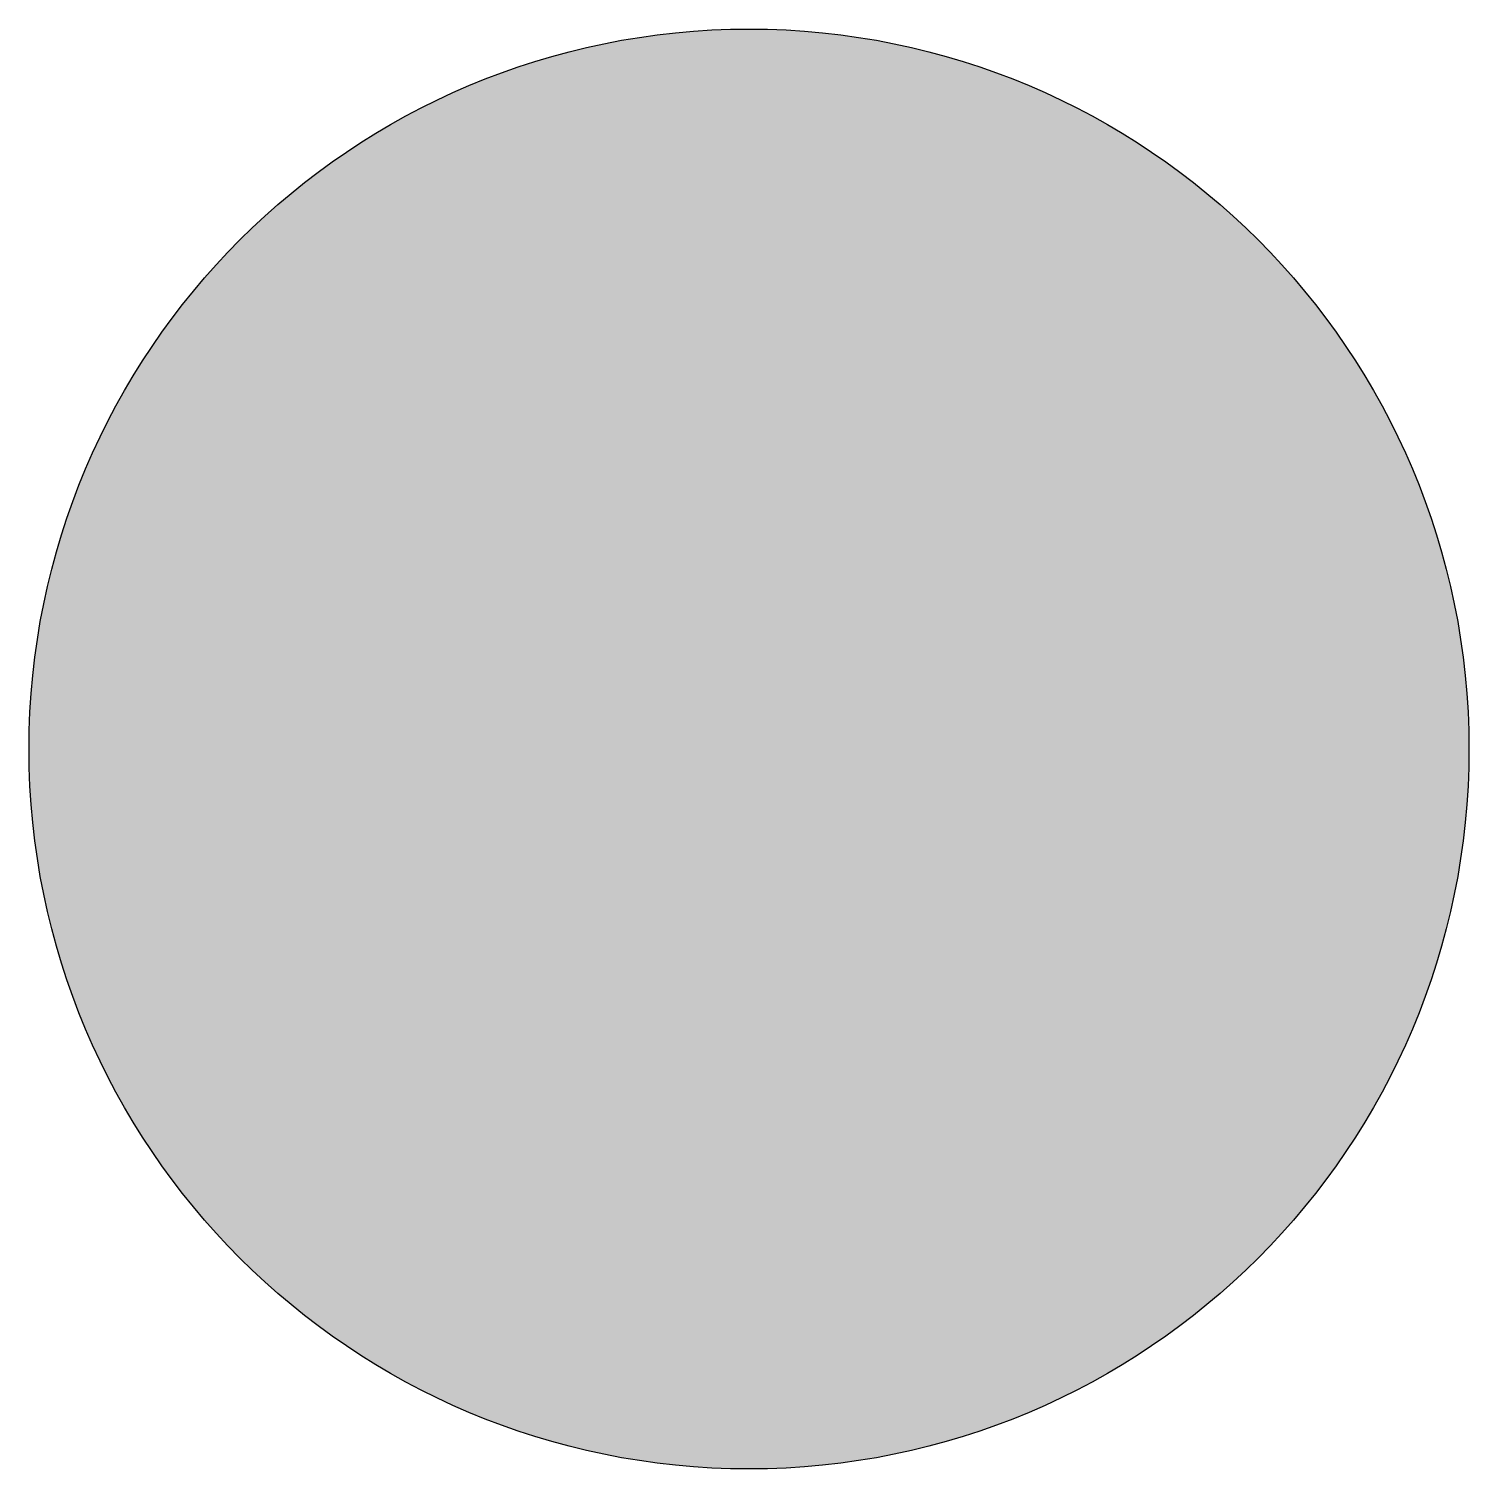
# Model space of a CAD drawing. Extents: x -0.12 to 2.12, y -0.12 to 2.12.
import ezdxf

# ---------------------------------------------------------------- set-up
doc = ezdxf.new("R2010")
doc.units = 0
doc.header["$MEASUREMENT"] = 0
doc.layers.get('0').update_dxf_attribs({"linetype": 'CONTINUOUS'})

msp = doc.modelspace()

# ---------------------------------------------------------------- hatches: boundary and pattern name
h = msp.add_hatch(color=7)
edge = h.paths.add_edge_path()
edge.add_arc((1, 1), 1.118, 0, 360)

# ---------------------------------------------------------------- linework, layer by layer
at = {"color": 7}
msp.add_circle((1, 1), 1.118, dxfattribs=at)

doc.saveas('drawing.dxf')
